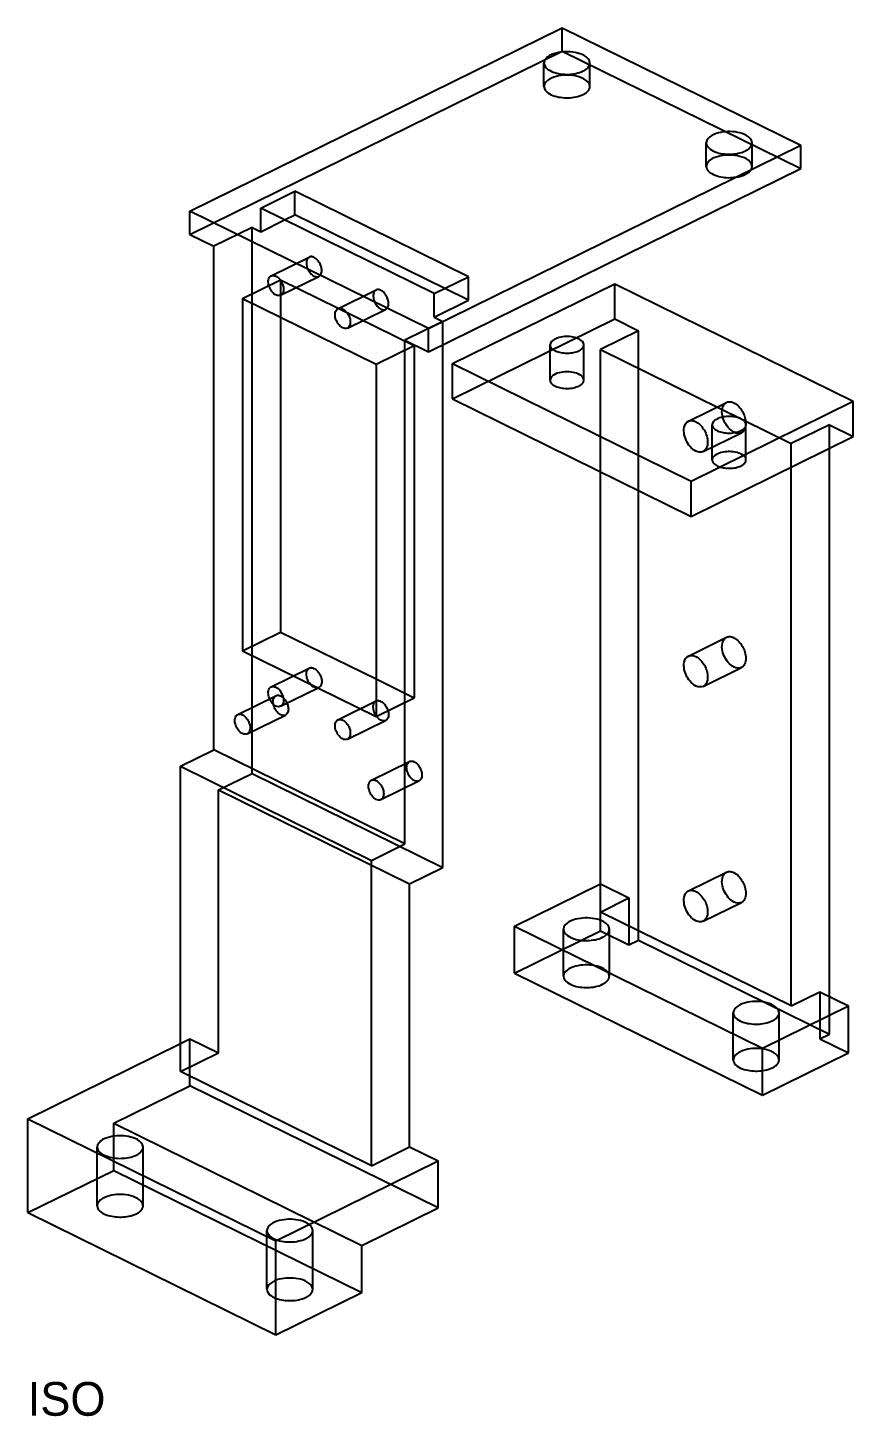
# Model space of a CAD drawing. Header units: millimetres. Extents: x 0 to 280, y -45 to 205.
# Drawn here: x 55.7 to 116.9, y 102.6 to 205.5 of the extents above; entities that cross this region are included whole.
import ezdxf

# ---------------------------------------------------------------- set-up
doc = ezdxf.new("R2010")
doc.units = ezdxf.units.MM
doc.layers.add('ISO_HIDDEN', color=8, linetype='CONTINUOUS')
doc.layers.add('ISO_VISIBLE', color=7, linetype='Continuous')

msp = doc.modelspace()

# ---------------------------------------------------------------- linework, layer by layer
at = {"layer": 'ISO_HIDDEN'}
for points in [[(95.32, 203.73), (95.32, 205.47)], [(67.74, 190.15), (95.32, 203.73)], [(93.97, 201.12), (93.97, 202.86)], [(95.32, 203.73), (113, 195.03)], [(97.37, 201.12), (97.37, 202.86)], [(97.37, 201.12), (97.34, 201.29), (97.24, 201.44), (97.11, 201.57), (96.96, 201.66), (96.8, 201.74), (96.64, 201.81), (96.47, 201.86), (96.29, 201.9), (96.12, 201.93), (95.94, 201.95), (95.76, 201.96), (95.58, 201.96), (95.41, 201.95), (95.23, 201.93), (95.05, 201.9), (94.88, 201.86), (94.71, 201.81), (94.54, 201.74), (94.38, 201.66), (94.23, 201.57), (94.11, 201.44), (94.01, 201.29), (93.97, 201.12)], [(93.97, 201.12), (94, 200.98), (94.06, 200.85), (94.15, 200.74), (94.26, 200.65), (94.38, 200.57), (94.51, 200.51), (94.64, 200.45), (94.78, 200.41), (94.92, 200.37), (95.06, 200.34), (95.2, 200.32), (95.34, 200.3), (95.48, 200.29), (95.62, 200.28), (95.77, 200.28), (95.91, 200.29), (96.05, 200.3), (96.19, 200.32), (96.33, 200.35), (96.47, 200.38), (96.61, 200.42), (96.74, 200.47), (96.88, 200.53)], [(96.88, 200.53), (96.91, 200.54), (96.94, 200.56), (96.97, 200.58), (97, 200.6), (97.03, 200.61), (97.06, 200.63), (97.09, 200.66), (97.12, 200.68), (97.14, 200.7), (97.17, 200.72), (97.2, 200.75), (97.22, 200.77), (97.24, 200.8), (97.27, 200.83), (97.29, 200.85), (97.3, 200.88), (97.32, 200.92), (97.34, 200.95), (97.35, 200.98), (97.36, 201.01), (97.37, 201.05), (97.37, 201.08), (97.37, 201.12)], [(105.99, 195.2), (105.99, 196.94)], [(109.39, 195.2), (109.39, 196.94)], [(109.39, 195.2), (109.36, 195.37), (109.26, 195.52), (109.13, 195.65), (108.98, 195.75), (108.83, 195.83), (108.66, 195.89), (108.49, 195.94), (108.31, 195.98), (108.14, 196.01), (107.96, 196.03), (107.78, 196.04), (107.6, 196.04), (107.43, 196.03), (107.25, 196.01), (107.07, 195.98), (106.9, 195.94), (106.73, 195.89), (106.56, 195.83), (106.4, 195.75), (106.26, 195.65), (106.13, 195.52), (106.03, 195.37), (105.99, 195.2)], [(105.99, 195.2), (106.02, 195.06), (106.08, 194.93), (106.18, 194.83), (106.28, 194.73), (106.4, 194.66), (106.53, 194.59), (106.66, 194.54), (106.8, 194.49), (106.94, 194.45), (107.08, 194.42), (107.22, 194.4), (107.36, 194.38), (107.5, 194.37), (107.64, 194.36), (107.79, 194.37), (107.93, 194.37), (108.07, 194.39), (108.21, 194.4), (108.35, 194.43), (108.49, 194.46), (108.63, 194.5), (108.77, 194.55), (108.9, 194.61)], [(108.9, 194.61), (108.93, 194.63), (108.96, 194.64), (108.99, 194.66), (109.02, 194.68), (109.05, 194.7), (109.08, 194.72), (109.11, 194.74), (109.14, 194.76), (109.16, 194.78), (109.19, 194.8), (109.22, 194.83), (109.24, 194.85), (109.26, 194.88), (109.29, 194.91), (109.31, 194.94), (109.33, 194.97), (109.34, 195), (109.36, 195.03), (109.37, 195.06), (109.38, 195.1), (109.39, 195.13), (109.39, 195.17), (109.39, 195.2)], [(72.98, 190.36), (72.98, 192.1)], [(72.34, 190.68), (69.51, 189.28)], [(72.34, 190.68), (72.98, 190.36)], [(72.34, 150.21), (72.34, 190.68)], [(72.98, 190.36), (74.74, 191.23)], [(73.75, 187.08), (76.58, 188.48)], [(76.58, 188.48), (76.51, 188.43), (76.45, 188.36), (76.41, 188.28), (76.38, 188.19), (76.37, 188.1), (76.37, 188.01), (76.38, 187.93), (76.39, 187.84), (76.41, 187.75), (76.44, 187.67), (76.47, 187.58), (76.51, 187.5), (76.56, 187.42), (76.61, 187.35), (76.66, 187.28), (76.73, 187.22), (76.79, 187.16), (76.86, 187.1), (76.94, 187.06), (77.03, 187.03), (77.11, 187.01), (77.2, 187.01), (77.29, 187.04)], [(76.93, 188.46), (76.92, 188.46), (76.91, 188.47), (76.89, 188.48), (76.88, 188.48), (76.86, 188.49), (76.85, 188.49), (76.83, 188.49), (76.82, 188.5), (76.8, 188.5), (76.78, 188.5), (76.77, 188.51), (76.75, 188.51), (76.74, 188.51), (76.72, 188.51), (76.7, 188.51), (76.69, 188.51), (76.67, 188.51), (76.66, 188.5), (76.64, 188.5), (76.63, 188.49), (76.61, 188.49), (76.6, 188.48), (76.58, 188.48)], [(77.29, 187.04), (77.35, 187.08), (77.4, 187.13), (77.44, 187.2), (77.47, 187.26), (77.49, 187.34), (77.5, 187.41), (77.5, 187.48), (77.5, 187.56), (77.49, 187.63), (77.48, 187.7), (77.46, 187.77), (77.43, 187.84), (77.41, 187.91), (77.38, 187.98), (77.34, 188.04), (77.3, 188.11), (77.26, 188.17), (77.22, 188.22), (77.17, 188.28), (77.12, 188.33), (77.06, 188.38), (77, 188.42), (76.93, 188.46)], [(71.63, 185.41), (74.46, 186.8)], [(74.46, 185.65), (77.29, 187.04)], [(74.46, 186.8), (74.46, 184.02)], [(74.46, 186.8), (84.36, 181.93)], [(88.39, 185.28), (88.39, 187.02)], [(99.21, 183.89), (99.21, 186.5)], [(78.7, 184.65), (81.53, 186.04)], [(81.53, 186.04), (81.46, 185.99), (81.4, 185.92), (81.36, 185.84), (81.33, 185.76), (81.32, 185.67), (81.32, 185.58), (81.33, 185.49), (81.34, 185.4), (81.36, 185.31), (81.39, 185.23), (81.42, 185.15), (81.46, 185.06), (81.51, 184.99), (81.56, 184.91), (81.61, 184.84), (81.68, 184.78), (81.74, 184.72), (81.81, 184.67), (81.89, 184.62), (81.98, 184.59), (82.06, 184.57), (82.15, 184.58), (82.24, 184.6)], [(81.88, 186.02), (81.87, 186.03), (81.86, 186.03), (81.84, 186.04), (81.83, 186.04), (81.81, 186.05), (81.8, 186.05), (81.78, 186.06), (81.76, 186.06), (81.75, 186.06), (81.73, 186.07), (81.72, 186.07), (81.7, 186.07), (81.69, 186.07), (81.67, 186.07), (81.65, 186.07), (81.64, 186.07), (81.62, 186.07), (81.61, 186.07), (81.59, 186.06), (81.58, 186.06), (81.56, 186.05), (81.55, 186.05), (81.53, 186.04)], [(82.24, 184.6), (82.3, 184.64), (82.35, 184.7), (82.39, 184.76), (82.42, 184.83), (82.44, 184.9), (82.45, 184.97), (82.45, 185.04), (82.45, 185.12), (82.44, 185.19), (82.42, 185.26), (82.41, 185.33), (82.38, 185.4), (82.36, 185.47), (82.33, 185.54), (82.29, 185.61), (82.25, 185.67), (82.21, 185.73), (82.17, 185.79), (82.12, 185.84), (82.07, 185.89), (82.01, 185.94), (81.95, 185.98), (81.88, 186.02)], [(85.84, 184.03), (85.84, 185.77)], [(85.84, 184.03), (88.39, 185.28)], [(88.39, 185.28), (86.62, 186.15)], [(79.41, 183.21), (82.24, 184.6)], [(86.48, 183.71), (83.65, 182.32)], [(85.84, 184.03), (86.48, 183.71)], [(86.48, 181.97), (86.48, 183.71)], [(87.19, 177.97), (99.21, 183.89)], [(99.21, 183.89), (100.98, 183.02)], [(100.98, 183.02), (98.15, 181.62)], [(100.98, 137.85), (100.98, 183.02)], [(81.53, 180.54), (84.36, 181.93)], [(84.36, 181.93), (84.36, 155.82)], [(94.42, 179.36), (94.42, 181.97)], [(96.92, 179.36), (96.92, 181.97)], [(98.15, 181.62), (112.29, 174.66)], [(98.15, 172.57), (98.15, 181.62)], [(96.92, 179.36), (96.9, 179.49), (96.83, 179.6), (96.73, 179.69), (96.62, 179.76), (96.51, 179.82), (96.38, 179.87), (96.26, 179.9), (96.13, 179.93), (96, 179.95), (95.87, 179.97), (95.74, 179.97), (95.61, 179.97), (95.48, 179.97), (95.35, 179.95), (95.22, 179.93), (95.09, 179.9), (94.96, 179.87), (94.84, 179.82), (94.72, 179.76), (94.62, 179.69), (94.52, 179.6), (94.45, 179.49), (94.42, 179.36)], [(94.42, 179.36), (94.44, 179.26), (94.49, 179.16), (94.56, 179.08), (94.64, 179.02), (94.73, 178.96), (94.82, 178.91), (94.92, 178.87), (95.02, 178.84), (95.12, 178.81), (95.22, 178.79), (95.32, 178.77), (95.43, 178.76), (95.53, 178.75), (95.64, 178.74), (95.74, 178.75), (95.85, 178.75), (95.95, 178.76), (96.06, 178.77), (96.16, 178.79), (96.26, 178.82), (96.36, 178.85), (96.46, 178.88), (96.56, 178.92)], [(96.56, 178.92), (96.58, 178.94), (96.6, 178.95), (96.63, 178.96), (96.65, 178.97), (96.67, 178.99), (96.69, 179), (96.71, 179.02), (96.73, 179.03), (96.75, 179.05), (96.77, 179.07), (96.79, 179.09), (96.81, 179.1), (96.83, 179.12), (96.84, 179.14), (96.86, 179.17), (96.87, 179.19), (96.89, 179.21), (96.9, 179.23), (96.91, 179.26), (96.91, 179.28), (96.92, 179.31), (96.92, 179.33), (96.92, 179.36)], [(104.67, 176.31), (107.5, 177.71)], [(108.6, 175.46), (108.47, 175.42), (108.33, 175.42), (108.19, 175.44), (108.06, 175.49), (107.94, 175.56), (107.83, 175.64), (107.72, 175.74), (107.63, 175.84), (107.54, 175.95), (107.46, 176.06), (107.39, 176.18), (107.33, 176.31), (107.27, 176.44), (107.23, 176.57), (107.2, 176.71), (107.17, 176.85), (107.16, 176.98), (107.17, 177.12), (107.19, 177.26), (107.23, 177.4), (107.29, 177.52), (107.38, 177.63), (107.5, 177.71)], [(107.5, 177.71), (107.52, 177.72), (107.54, 177.73), (107.56, 177.74), (107.59, 177.74), (107.61, 177.75), (107.64, 177.75), (107.66, 177.75), (107.69, 177.76), (107.71, 177.76), (107.74, 177.76), (107.76, 177.76), (107.79, 177.75), (107.81, 177.75), (107.84, 177.75), (107.86, 177.74), (107.88, 177.74), (107.91, 177.73), (107.93, 177.72), (107.96, 177.71), (107.98, 177.7), (108, 177.69), (108.03, 177.68), (108.05, 177.67)], [(108.05, 177.67), (108.15, 177.62), (108.24, 177.55), (108.33, 177.48), (108.41, 177.4), (108.49, 177.31), (108.56, 177.22), (108.62, 177.13), (108.68, 177.03), (108.74, 176.93), (108.79, 176.82), (108.83, 176.72), (108.86, 176.61), (108.89, 176.49), (108.91, 176.38), (108.93, 176.27), (108.93, 176.15), (108.93, 176.04), (108.91, 175.92), (108.88, 175.81), (108.84, 175.71), (108.78, 175.61), (108.7, 175.53), (108.6, 175.46)], [(105.77, 174.07), (105.64, 174.03), (105.5, 174.02), (105.36, 174.05), (105.23, 174.1), (105.11, 174.17), (105, 174.25), (104.89, 174.34), (104.8, 174.45), (104.71, 174.55), (104.63, 174.67), (104.56, 174.79), (104.5, 174.92), (104.45, 175.05), (104.4, 175.18), (104.37, 175.31), (104.35, 175.45), (104.34, 175.59), (104.34, 175.73), (104.36, 175.87), (104.4, 176), (104.46, 176.13), (104.55, 176.24), (104.67, 176.31)], [(104.67, 176.31), (104.69, 176.33), (104.71, 176.33), (104.74, 176.34), (104.76, 176.35), (104.78, 176.35), (104.81, 176.36), (104.83, 176.36), (104.86, 176.36), (104.88, 176.37), (104.91, 176.36), (104.93, 176.36), (104.96, 176.36), (104.98, 176.36), (105.01, 176.35), (105.03, 176.35), (105.06, 176.34), (105.08, 176.34), (105.1, 176.33), (105.13, 176.32), (105.15, 176.31), (105.17, 176.3), (105.2, 176.29), (105.22, 176.28)], [(105.22, 176.28), (105.32, 176.23), (105.41, 176.16), (105.5, 176.09), (105.58, 176.01), (105.66, 175.92), (105.73, 175.83), (105.8, 175.73), (105.86, 175.64), (105.91, 175.53), (105.96, 175.43), (106, 175.32), (106.03, 175.21), (106.06, 175.1), (106.08, 174.99), (106.1, 174.87), (106.1, 174.76), (106.1, 174.65), (106.08, 174.53), (106.05, 174.42), (106.01, 174.31), (105.95, 174.22), (105.87, 174.13), (105.77, 174.07)], [(106.44, 173.44), (106.44, 176.05)], [(108.94, 173.44), (108.94, 176.05)], [(115.12, 176.05), (112.29, 174.66)], [(115.12, 174.31), (115.12, 176.05)], [(115.12, 176.05), (116.89, 175.18)], [(105.77, 174.07), (108.6, 175.46)], [(108.94, 173.44), (108.92, 173.57), (108.85, 173.68), (108.75, 173.77), (108.64, 173.84), (108.53, 173.9), (108.4, 173.95), (108.28, 173.99), (108.15, 174.01), (108.02, 174.04), (107.89, 174.05), (107.76, 174.06), (107.63, 174.06), (107.5, 174.05), (107.37, 174.04), (107.24, 174.01), (107.11, 173.99), (106.98, 173.95), (106.86, 173.9), (106.75, 173.84), (106.64, 173.77), (106.54, 173.68), (106.47, 173.57), (106.44, 173.44)], [(112.29, 172.92), (112.29, 174.66)], [(106.44, 173.44), (106.46, 173.34), (106.51, 173.24), (106.58, 173.16), (106.66, 173.1), (106.75, 173.04), (106.84, 172.99), (106.94, 172.95), (107.04, 172.92), (107.14, 172.89), (107.24, 172.87), (107.34, 172.85), (107.45, 172.84), (107.55, 172.83), (107.66, 172.83), (107.76, 172.83), (107.87, 172.83), (107.97, 172.84), (108.08, 172.86), (108.18, 172.87), (108.28, 172.9), (108.38, 172.93), (108.48, 172.96), (108.58, 173.01)], [(108.58, 173.01), (108.6, 173.02), (108.62, 173.03), (108.65, 173.04), (108.67, 173.06), (108.69, 173.07), (108.71, 173.08), (108.73, 173.1), (108.75, 173.12), (108.77, 173.13), (108.79, 173.15), (108.81, 173.17), (108.83, 173.19), (108.85, 173.21), (108.86, 173.23), (108.88, 173.25), (108.89, 173.27), (108.91, 173.29), (108.92, 173.31), (108.93, 173.34), (108.93, 173.36), (108.94, 173.39), (108.94, 173.42), (108.94, 173.44)], [(104.67, 158.91), (107.5, 160.3)], [(108.6, 158.06), (108.47, 158.01), (108.33, 158.01), (108.19, 158.03), (108.06, 158.08), (107.94, 158.15), (107.83, 158.23), (107.72, 158.33), (107.63, 158.43), (107.54, 158.54), (107.46, 158.66), (107.39, 158.78), (107.33, 158.9), (107.27, 159.03), (107.23, 159.16), (107.2, 159.3), (107.17, 159.44), (107.16, 159.58), (107.17, 159.72), (107.19, 159.86), (107.23, 159.99), (107.29, 160.11), (107.38, 160.22), (107.5, 160.3)], [(107.5, 160.3), (107.52, 160.31), (107.54, 160.32), (107.56, 160.33), (107.59, 160.33), (107.61, 160.34), (107.64, 160.34), (107.66, 160.35), (107.69, 160.35), (107.71, 160.35), (107.74, 160.35), (107.76, 160.35), (107.79, 160.35), (107.81, 160.34), (107.84, 160.34), (107.86, 160.33), (107.88, 160.33), (107.91, 160.32), (107.93, 160.31), (107.96, 160.31), (107.98, 160.3), (108, 160.29), (108.03, 160.28), (108.05, 160.27)], [(108.05, 160.27), (108.15, 160.21), (108.24, 160.14), (108.33, 160.07), (108.41, 159.99), (108.49, 159.9), (108.56, 159.81), (108.62, 159.72), (108.68, 159.62), (108.74, 159.52), (108.79, 159.41), (108.83, 159.31), (108.86, 159.2), (108.89, 159.09), (108.91, 158.97), (108.93, 158.86), (108.93, 158.74), (108.93, 158.63), (108.91, 158.52), (108.88, 158.41), (108.84, 158.3), (108.78, 158.2), (108.7, 158.12), (108.6, 158.06)], [(73.75, 156.62), (76.58, 158.01)], [(77.29, 156.58), (77.2, 156.55), (77.11, 156.55), (77.03, 156.56), (76.94, 156.6), (76.86, 156.64), (76.79, 156.69), (76.73, 156.75), (76.66, 156.82), (76.61, 156.89), (76.56, 156.96), (76.51, 157.04), (76.47, 157.12), (76.44, 157.2), (76.41, 157.29), (76.39, 157.37), (76.38, 157.46), (76.37, 157.55), (76.37, 157.64), (76.38, 157.73), (76.41, 157.81), (76.45, 157.89), (76.51, 157.96), (76.58, 158.01)], [(76.58, 158.01), (76.6, 158.02), (76.61, 158.03), (76.63, 158.03), (76.64, 158.04), (76.66, 158.04), (76.67, 158.04), (76.69, 158.04), (76.7, 158.05), (76.72, 158.05), (76.74, 158.05), (76.75, 158.04), (76.77, 158.04), (76.78, 158.04), (76.8, 158.04), (76.82, 158.04), (76.83, 158.03), (76.85, 158.03), (76.86, 158.02), (76.88, 158.02), (76.89, 158.01), (76.91, 158.01), (76.92, 158), (76.93, 157.99)], [(76.93, 157.99), (77, 157.96), (77.06, 157.91), (77.12, 157.87), (77.17, 157.82), (77.22, 157.76), (77.26, 157.7), (77.3, 157.64), (77.34, 157.58), (77.38, 157.51), (77.41, 157.45), (77.43, 157.38), (77.46, 157.31), (77.48, 157.24), (77.49, 157.16), (77.5, 157.09), (77.5, 157.02), (77.5, 156.94), (77.49, 156.87), (77.47, 156.8), (77.44, 156.73), (77.4, 156.67), (77.35, 156.62), (77.29, 156.58)], [(105.77, 156.66), (108.6, 158.06)], [(74.46, 155.19), (77.29, 156.58)], [(81.53, 157.21), (84.36, 155.82)], [(71.28, 154.58), (74.11, 155.97)], [(74.81, 154.53), (74.73, 154.51), (74.64, 154.5), (74.55, 154.52), (74.47, 154.55), (74.39, 154.59), (74.32, 154.65), (74.25, 154.71), (74.19, 154.77), (74.13, 154.84), (74.08, 154.92), (74.04, 154.99), (74, 155.07), (73.97, 155.16), (73.94, 155.24), (73.92, 155.33), (73.9, 155.42), (73.89, 155.51), (73.9, 155.59), (73.91, 155.68), (73.94, 155.77), (73.98, 155.85), (74.03, 155.92), (74.11, 155.97)], [(74.11, 155.97), (74.12, 155.97), (74.14, 155.98), (74.15, 155.99), (74.17, 155.99), (74.18, 155.99), (74.2, 156), (74.21, 156), (74.23, 156), (74.25, 156), (74.26, 156), (74.28, 156), (74.29, 156), (74.31, 156), (74.32, 155.99), (74.34, 155.99), (74.36, 155.99), (74.37, 155.98), (74.39, 155.98), (74.4, 155.97), (74.42, 155.97), (74.43, 155.96), (74.45, 155.95), (74.46, 155.95)], [(74.46, 155.95), (74.52, 155.91), (74.58, 155.87), (74.64, 155.82), (74.69, 155.77), (74.74, 155.71), (74.79, 155.66), (74.83, 155.6), (74.87, 155.53), (74.9, 155.47), (74.93, 155.4), (74.96, 155.33), (74.98, 155.26), (75, 155.19), (75.01, 155.12), (75.02, 155.05), (75.03, 154.97), (75.02, 154.9), (75.01, 154.83), (74.99, 154.76), (74.97, 154.69), (74.93, 154.63), (74.87, 154.57), (74.81, 154.53)], [(78.7, 154.18), (81.53, 155.58)], [(82.24, 154.14), (82.15, 154.11), (82.06, 154.11), (81.98, 154.13), (81.89, 154.16), (81.81, 154.2), (81.74, 154.25), (81.68, 154.31), (81.61, 154.38), (81.56, 154.45), (81.51, 154.52), (81.46, 154.6), (81.42, 154.68), (81.39, 154.76), (81.36, 154.85), (81.34, 154.94), (81.33, 155.02), (81.32, 155.11), (81.32, 155.2), (81.33, 155.29), (81.36, 155.38), (81.4, 155.46), (81.46, 155.53), (81.53, 155.58)], [(81.53, 154.42), (84.36, 155.82)], [(81.53, 155.58), (81.55, 155.58), (81.56, 155.59), (81.58, 155.59), (81.59, 155.6), (81.61, 155.6), (81.62, 155.6), (81.64, 155.61), (81.65, 155.61), (81.67, 155.61), (81.69, 155.61), (81.7, 155.61), (81.72, 155.61), (81.73, 155.6), (81.75, 155.6), (81.76, 155.6), (81.78, 155.59), (81.8, 155.59), (81.81, 155.59), (81.83, 155.58), (81.84, 155.57), (81.86, 155.57), (81.87, 155.56), (81.88, 155.55)], [(81.88, 155.55), (81.95, 155.52), (82.01, 155.48), (82.07, 155.43), (82.12, 155.38), (82.17, 155.32), (82.21, 155.27), (82.25, 155.2), (82.29, 155.14), (82.33, 155.08), (82.36, 155.01), (82.38, 154.94), (82.41, 154.87), (82.42, 154.8), (82.44, 154.73), (82.45, 154.65), (82.45, 154.58), (82.45, 154.51), (82.44, 154.43), (82.42, 154.36), (82.39, 154.3), (82.35, 154.23), (82.3, 154.18), (82.24, 154.14)], [(71.99, 153.14), (74.81, 154.53)], [(79.41, 152.75), (82.24, 154.14)], [(81.18, 149.7), (84.01, 151.09)], [(84.71, 149.66), (84.63, 149.63), (84.54, 149.63), (84.45, 149.64), (84.37, 149.68), (84.29, 149.72), (84.22, 149.77), (84.15, 149.83), (84.09, 149.9), (84.03, 149.97), (83.98, 150.04), (83.94, 150.12), (83.9, 150.2), (83.86, 150.28), (83.84, 150.37), (83.82, 150.45), (83.8, 150.54), (83.79, 150.63), (83.8, 150.72), (83.81, 150.81), (83.84, 150.9), (83.88, 150.97), (83.93, 151.04), (84.01, 151.09)], [(84.01, 151.09), (84.02, 151.1), (84.04, 151.11), (84.05, 151.11), (84.07, 151.12), (84.08, 151.12), (84.1, 151.12), (84.11, 151.12), (84.13, 151.13), (84.14, 151.13), (84.16, 151.13), (84.18, 151.13), (84.19, 151.12), (84.21, 151.12), (84.22, 151.12), (84.24, 151.12), (84.26, 151.11), (84.27, 151.11), (84.29, 151.1), (84.3, 151.1), (84.32, 151.09), (84.33, 151.09), (84.35, 151.08), (84.36, 151.07)], [(84.36, 151.07), (84.42, 151.04), (84.48, 150.99), (84.54, 150.95), (84.59, 150.9), (84.64, 150.84), (84.69, 150.78), (84.73, 150.72), (84.77, 150.66), (84.8, 150.59), (84.83, 150.53), (84.86, 150.46), (84.88, 150.39), (84.9, 150.32), (84.91, 150.25), (84.92, 150.17), (84.93, 150.1), (84.92, 150.03), (84.91, 149.95), (84.89, 149.88), (84.86, 149.81), (84.83, 149.75), (84.77, 149.7), (84.71, 149.66)], [(69.86, 148.99), (72.34, 150.21)], [(72.34, 150.21), (86.48, 143.25)], [(81.88, 148.27), (84.71, 149.66)], [(69.86, 148.99), (84.01, 142.03)], [(69.86, 129.5), (69.86, 148.99)], [(98.15, 138.55), (98.15, 142.03)], [(98.15, 142.03), (100.27, 140.99)], [(104.67, 141.5), (107.5, 142.89)], [(108.6, 140.65), (108.47, 140.61), (108.33, 140.6), (108.19, 140.63), (108.06, 140.68), (107.94, 140.74), (107.83, 140.83), (107.72, 140.92), (107.63, 141.02), (107.54, 141.13), (107.46, 141.25), (107.39, 141.37), (107.33, 141.49), (107.27, 141.62), (107.23, 141.76), (107.2, 141.89), (107.17, 142.03), (107.16, 142.17), (107.17, 142.31), (107.19, 142.45), (107.23, 142.58), (107.29, 142.71), (107.38, 142.81), (107.5, 142.89)], [(107.5, 142.89), (107.52, 142.9), (107.54, 142.91), (107.56, 142.92), (107.59, 142.93), (107.61, 142.93), (107.64, 142.94), (107.66, 142.94), (107.69, 142.94), (107.71, 142.94), (107.74, 142.94), (107.76, 142.94), (107.79, 142.94), (107.81, 142.94), (107.84, 142.93), (107.86, 142.93), (107.88, 142.92), (107.91, 142.91), (107.93, 142.91), (107.96, 142.9), (107.98, 142.89), (108, 142.88), (108.03, 142.87), (108.05, 142.86)], [(108.05, 142.86), (108.15, 142.8), (108.24, 142.74), (108.33, 142.66), (108.41, 142.58), (108.49, 142.5), (108.56, 142.41), (108.62, 142.31), (108.68, 142.21), (108.74, 142.11), (108.79, 142.01), (108.83, 141.9), (108.86, 141.79), (108.89, 141.68), (108.91, 141.57), (108.93, 141.45), (108.93, 141.34), (108.93, 141.22), (108.91, 141.11), (108.88, 141), (108.84, 140.89), (108.78, 140.79), (108.7, 140.71), (108.6, 140.65)], [(98.15, 139.94), (100.27, 140.99)], [(100.27, 140.99), (100.27, 137.51)], [(105.77, 139.26), (108.6, 140.65)], [(91.78, 135.42), (98.15, 138.55)], [(95.42, 135.18), (95.42, 138.66)], [(98.15, 138.55), (100.27, 137.51)], [(98.82, 135.18), (98.82, 138.66)], [(100.27, 137.51), (100.98, 137.85)], [(100.98, 137.85), (115.12, 130.89)], [(98.82, 135.18), (98.78, 135.35), (98.68, 135.5), (98.55, 135.63), (98.41, 135.73), (98.25, 135.81), (98.08, 135.87), (97.91, 135.92), (97.74, 135.96), (97.56, 135.99), (97.38, 136.01), (97.2, 136.02), (97.03, 136.02), (96.85, 136.01), (96.67, 135.99), (96.49, 135.96), (96.32, 135.92), (96.15, 135.87), (95.98, 135.81), (95.82, 135.73), (95.68, 135.63), (95.55, 135.5), (95.45, 135.35), (95.42, 135.18)], [(95.42, 135.18), (95.44, 135.04), (95.5, 134.91), (95.6, 134.81), (95.71, 134.71), (95.83, 134.64), (95.95, 134.57), (96.08, 134.52), (96.22, 134.47), (96.36, 134.43), (96.5, 134.4), (96.64, 134.38), (96.78, 134.36), (96.92, 134.35), (97.07, 134.34), (97.21, 134.35), (97.35, 134.35), (97.49, 134.37), (97.64, 134.38), (97.78, 134.41), (97.92, 134.44), (98.05, 134.48), (98.19, 134.53), (98.32, 134.59)], [(98.32, 134.59), (98.35, 134.61), (98.38, 134.62), (98.41, 134.64), (98.44, 134.66), (98.47, 134.68), (98.5, 134.7), (98.53, 134.72), (98.56, 134.74), (98.59, 134.76), (98.61, 134.78), (98.64, 134.81), (98.66, 134.83), (98.69, 134.86), (98.71, 134.89), (98.73, 134.92), (98.75, 134.95), (98.76, 134.98), (98.78, 135.01), (98.79, 135.04), (98.8, 135.08), (98.81, 135.11), (98.81, 135.15), (98.82, 135.18)], [(114.41, 134.02), (114.41, 130.54)], [(115.12, 130.89), (115.12, 133.68)], [(107.99, 128.99), (107.99, 132.47)], [(111.39, 128.99), (111.39, 132.47)], [(114.41, 130.54), (115.12, 130.89)], [(67.04, 130.19), (67.74, 130.54)], [(67.74, 127.06), (67.74, 130.54)], [(67.74, 130.54), (69.86, 129.5)], [(111.39, 128.99), (111.35, 129.16), (111.26, 129.31), (111.13, 129.44), (110.98, 129.53), (110.82, 129.61), (110.66, 129.68), (110.49, 129.73), (110.31, 129.77), (110.14, 129.8), (109.96, 129.82), (109.78, 129.83), (109.6, 129.83), (109.42, 129.82), (109.25, 129.8), (109.07, 129.77), (108.9, 129.73), (108.73, 129.68), (108.56, 129.61), (108.4, 129.53), (108.25, 129.44), (108.12, 129.31), (108.03, 129.16), (107.99, 128.99)], [(114.41, 130.54), (116.53, 129.5)], [(67.04, 128.11), (69.86, 129.5)], [(107.99, 128.99), (108.02, 128.85), (108.08, 128.72), (108.17, 128.61), (108.28, 128.52), (108.4, 128.44), (108.53, 128.38), (108.66, 128.32), (108.8, 128.28), (108.93, 128.24), (109.07, 128.21), (109.21, 128.19), (109.36, 128.17), (109.5, 128.16), (109.64, 128.15), (109.78, 128.15), (109.93, 128.16), (110.07, 128.17), (110.21, 128.19), (110.35, 128.22), (110.49, 128.25), (110.63, 128.29), (110.76, 128.34), (110.89, 128.4)], [(110.89, 128.4), (110.92, 128.41), (110.96, 128.43), (110.99, 128.45), (111.02, 128.47), (111.05, 128.48), (111.08, 128.5), (111.11, 128.53), (111.13, 128.55), (111.16, 128.57), (111.19, 128.59), (111.21, 128.62), (111.24, 128.64), (111.26, 128.67), (111.28, 128.7), (111.3, 128.72), (111.32, 128.75), (111.34, 128.79), (111.36, 128.82), (111.37, 128.85), (111.38, 128.88), (111.39, 128.92), (111.39, 128.95), (111.39, 128.99)], [(62.09, 124.28), (67.74, 127.06)], [(86.13, 118.01), (67.74, 127.06)], [(62.09, 120.79), (62.09, 124.28)], [(62.09, 124.28), (80.47, 115.22)], [(64.26, 122.52), (64.23, 122.69), (64.13, 122.84), (64, 122.97), (63.85, 123.07), (63.69, 123.15), (63.53, 123.21), (63.36, 123.26), (63.18, 123.3), (63.01, 123.33), (62.83, 123.35), (62.65, 123.36), (62.47, 123.36), (62.3, 123.35), (62.12, 123.33), (61.94, 123.3), (61.77, 123.26), (61.6, 123.21), (61.43, 123.15), (61.27, 123.07), (61.12, 122.97), (61, 122.84), (60.9, 122.69), (60.86, 122.52)], [(60.86, 122.52), (60.89, 122.38), (60.95, 122.25), (61.04, 122.15), (61.15, 122.05), (61.27, 121.98), (61.4, 121.91), (61.53, 121.86), (61.67, 121.81), (61.81, 121.77), (61.95, 121.74), (62.09, 121.72), (62.23, 121.7), (62.37, 121.69), (62.51, 121.68), (62.66, 121.69), (62.8, 121.69), (62.94, 121.71), (63.08, 121.72), (63.22, 121.75), (63.36, 121.78), (63.5, 121.82), (63.63, 121.87), (63.77, 121.93)], [(60.86, 118.17), (60.86, 122.52)], [(63.77, 121.93), (63.8, 121.95), (63.83, 121.96), (63.86, 121.98), (63.89, 122), (63.92, 122.02), (63.95, 122.04), (63.98, 122.06), (64.01, 122.08), (64.03, 122.1), (64.06, 122.12), (64.09, 122.15), (64.11, 122.17), (64.13, 122.2), (64.16, 122.23), (64.18, 122.26), (64.2, 122.29), (64.21, 122.32), (64.23, 122.35), (64.24, 122.38), (64.25, 122.42), (64.26, 122.45), (64.26, 122.49), (64.26, 122.52)], [(64.26, 118.17), (64.26, 122.52)], [(55.72, 117.66), (62.09, 120.79)], [(62.09, 120.79), (80.47, 111.74)], [(64.26, 118.17), (64.23, 118.34), (64.13, 118.49), (64, 118.62), (63.85, 118.71), (63.69, 118.79), (63.53, 118.86), (63.36, 118.91), (63.18, 118.95), (63.01, 118.98), (62.83, 119), (62.65, 119.01), (62.47, 119.01), (62.3, 119), (62.12, 118.98), (61.94, 118.95), (61.77, 118.91), (61.6, 118.86), (61.43, 118.79), (61.27, 118.71), (61.12, 118.62), (61, 118.49), (60.9, 118.34), (60.86, 118.17)], [(60.86, 118.17), (60.89, 118.03), (60.95, 117.9), (61.04, 117.79), (61.15, 117.7), (61.27, 117.62), (61.4, 117.56), (61.53, 117.5), (61.67, 117.46), (61.81, 117.42), (61.95, 117.39), (62.09, 117.37), (62.23, 117.35), (62.37, 117.34), (62.51, 117.33), (62.66, 117.33), (62.8, 117.34), (62.94, 117.35), (63.08, 117.37), (63.22, 117.4), (63.36, 117.43), (63.5, 117.47), (63.63, 117.52), (63.77, 117.58)], [(63.77, 117.58), (63.8, 117.59), (63.83, 117.61), (63.86, 117.63), (63.89, 117.65), (63.92, 117.66), (63.95, 117.68), (63.98, 117.7), (64.01, 117.73), (64.03, 117.75), (64.06, 117.77), (64.09, 117.8), (64.11, 117.82), (64.13, 117.85), (64.16, 117.88), (64.18, 117.9), (64.2, 117.93), (64.21, 117.97), (64.23, 118), (64.24, 118.03), (64.25, 118.06), (64.26, 118.1), (64.26, 118.13), (64.26, 118.17)], [(76.84, 116.33), (76.8, 116.5), (76.71, 116.65), (76.58, 116.78), (76.43, 116.87), (76.27, 116.95), (76.1, 117.02), (75.93, 117.07), (75.76, 117.11), (75.58, 117.14), (75.41, 117.16), (75.23, 117.17), (75.05, 117.17), (74.87, 117.16), (74.69, 117.14), (74.52, 117.11), (74.34, 117.07), (74.17, 117.02), (74.01, 116.95), (73.85, 116.87), (73.7, 116.78), (73.57, 116.65), (73.48, 116.5), (73.44, 116.33)], [(73.44, 116.33), (73.46, 116.19), (73.53, 116.06), (73.62, 115.95), (73.73, 115.86), (73.85, 115.78), (73.98, 115.72), (74.11, 115.66), (74.24, 115.62), (74.38, 115.58), (74.52, 115.55), (74.66, 115.53), (74.8, 115.51), (74.95, 115.5), (75.09, 115.49), (75.23, 115.49), (75.38, 115.5), (75.52, 115.51), (75.66, 115.53), (75.8, 115.56), (75.94, 115.59), (76.08, 115.63), (76.21, 115.68), (76.34, 115.74)], [(73.44, 111.98), (73.44, 116.33)], [(76.34, 115.74), (76.37, 115.75), (76.4, 115.77), (76.43, 115.79), (76.47, 115.81), (76.5, 115.82), (76.52, 115.84), (76.55, 115.86), (76.58, 115.89), (76.61, 115.91), (76.64, 115.93), (76.66, 115.96), (76.69, 115.98), (76.71, 116.01), (76.73, 116.04), (76.75, 116.06), (76.77, 116.09), (76.79, 116.13), (76.8, 116.16), (76.82, 116.19), (76.83, 116.22), (76.83, 116.26), (76.84, 116.29), (76.84, 116.33)], [(76.84, 111.98), (76.84, 116.33)], [(76.84, 111.98), (76.8, 112.15), (76.71, 112.3), (76.58, 112.42), (76.43, 112.52), (76.27, 112.6), (76.1, 112.67), (75.93, 112.72), (75.76, 112.76), (75.58, 112.79), (75.41, 112.8), (75.23, 112.81), (75.05, 112.81), (74.87, 112.8), (74.69, 112.79), (74.52, 112.76), (74.34, 112.72), (74.17, 112.67), (74.01, 112.6), (73.85, 112.52), (73.7, 112.42), (73.57, 112.3), (73.48, 112.15), (73.44, 111.98)], [(73.44, 111.98), (73.46, 111.84), (73.53, 111.71), (73.62, 111.6), (73.73, 111.51), (73.85, 111.43), (73.98, 111.37), (74.11, 111.31), (74.24, 111.27), (74.38, 111.23), (74.52, 111.2), (74.66, 111.17), (74.8, 111.16), (74.95, 111.15), (75.09, 111.14), (75.23, 111.14), (75.38, 111.15), (75.52, 111.16), (75.66, 111.18), (75.8, 111.21), (75.94, 111.24), (76.08, 111.28), (76.21, 111.33), (76.34, 111.39)], [(76.34, 111.39), (76.37, 111.4), (76.4, 111.42), (76.43, 111.44), (76.47, 111.45), (76.5, 111.47), (76.52, 111.49), (76.55, 111.51), (76.58, 111.53), (76.61, 111.56), (76.64, 111.58), (76.66, 111.6), (76.69, 111.63), (76.71, 111.66), (76.73, 111.68), (76.75, 111.71), (76.77, 111.74), (76.79, 111.77), (76.8, 111.81), (76.82, 111.84), (76.83, 111.87), (76.83, 111.91), (76.84, 111.94), (76.84, 111.98)]]:
    msp.add_lwpolyline(points, dxfattribs=at)
at = {"layer": 'ISO_VISIBLE'}
for points in [[(67.74, 191.89), (95.32, 205.47)], [(95.32, 205.47), (113, 196.77)], [(97.37, 202.86), (97.34, 203.03), (97.24, 203.18), (97.11, 203.31), (96.96, 203.41), (96.8, 203.49), (96.64, 203.55), (96.47, 203.6), (96.29, 203.64), (96.12, 203.67), (95.94, 203.69), (95.76, 203.7), (95.58, 203.7), (95.41, 203.69), (95.23, 203.67), (95.05, 203.64), (94.88, 203.6), (94.71, 203.55), (94.54, 203.49), (94.38, 203.41), (94.23, 203.31), (94.11, 203.18), (94.01, 203.03), (93.97, 202.86)], [(93.97, 202.86), (94, 202.72), (94.06, 202.59), (94.15, 202.48), (94.26, 202.39), (94.38, 202.32), (94.51, 202.25), (94.64, 202.19), (94.78, 202.15), (94.92, 202.11), (95.06, 202.08), (95.2, 202.06), (95.34, 202.04), (95.48, 202.03), (95.62, 202.02), (95.77, 202.02), (95.91, 202.03), (96.05, 202.04), (96.19, 202.06), (96.33, 202.09), (96.47, 202.12), (96.61, 202.16), (96.74, 202.21), (96.88, 202.27)], [(96.88, 202.27), (96.91, 202.28), (96.94, 202.3), (96.97, 202.32), (97, 202.34), (97.03, 202.36), (97.06, 202.38), (97.09, 202.4), (97.12, 202.42), (97.14, 202.44), (97.17, 202.46), (97.2, 202.49), (97.22, 202.51), (97.24, 202.54), (97.27, 202.57), (97.29, 202.6), (97.3, 202.63), (97.32, 202.66), (97.34, 202.69), (97.35, 202.72), (97.36, 202.76), (97.37, 202.79), (97.37, 202.83), (97.37, 202.86)], [(109.39, 196.94), (109.36, 197.12), (109.26, 197.27), (109.13, 197.39), (108.98, 197.49), (108.83, 197.57), (108.66, 197.63), (108.49, 197.68), (108.31, 197.72), (108.14, 197.75), (107.96, 197.77), (107.78, 197.78), (107.6, 197.78), (107.43, 197.77), (107.25, 197.75), (107.07, 197.72), (106.9, 197.68), (106.73, 197.63), (106.56, 197.57), (106.4, 197.49), (106.26, 197.39), (106.13, 197.27), (106.03, 197.12), (105.99, 196.94)], [(85.42, 183.19), (113, 196.77)], [(105.99, 196.94), (106.02, 196.8), (106.08, 196.67), (106.18, 196.57), (106.28, 196.47), (106.4, 196.4), (106.53, 196.33), (106.66, 196.28), (106.8, 196.23), (106.94, 196.19), (107.08, 196.16), (107.22, 196.14), (107.36, 196.12), (107.5, 196.11), (107.64, 196.11), (107.79, 196.11), (107.93, 196.11), (108.07, 196.13), (108.21, 196.14), (108.35, 196.17), (108.49, 196.2), (108.63, 196.24), (108.77, 196.29), (108.9, 196.35)], [(108.9, 196.35), (108.93, 196.37), (108.96, 196.38), (108.99, 196.4), (109.02, 196.42), (109.05, 196.44), (109.08, 196.46), (109.11, 196.48), (109.14, 196.5), (109.16, 196.52), (109.19, 196.54), (109.22, 196.57), (109.24, 196.59), (109.26, 196.62), (109.29, 196.65), (109.31, 196.68), (109.33, 196.71), (109.34, 196.74), (109.36, 196.77), (109.37, 196.8), (109.38, 196.84), (109.39, 196.87), (109.39, 196.91), (109.39, 196.94)], [(113, 195.03), (113, 196.77)], [(85.42, 181.45), (113, 195.03)], [(72.98, 192.1), (75.52, 193.36)], [(88.39, 187.02), (75.52, 193.36)], [(75.52, 191.62), (75.52, 193.36)], [(85.42, 183.19), (67.74, 191.89)], [(67.74, 190.15), (67.74, 191.89)], [(85.84, 185.77), (72.98, 192.1)], [(74.74, 191.23), (75.52, 191.62)], [(86.62, 186.15), (75.52, 191.62)], [(67.74, 190.15), (69.51, 189.28)], [(69.51, 151.95), (69.51, 189.28)], [(74.46, 185.65), (74.38, 185.62), (74.29, 185.62), (74.2, 185.63), (74.11, 185.67), (74.04, 185.71), (73.96, 185.76), (73.9, 185.82), (73.84, 185.89), (73.78, 185.96), (73.73, 186.03), (73.69, 186.11), (73.65, 186.19), (73.61, 186.27), (73.58, 186.36), (73.56, 186.44), (73.55, 186.53), (73.54, 186.62), (73.54, 186.71), (73.56, 186.8), (73.58, 186.89), (73.62, 186.97), (73.68, 187.03), (73.75, 187.08)], [(73.75, 187.08), (73.77, 187.09), (73.78, 187.1), (73.8, 187.1), (73.81, 187.11), (73.83, 187.11), (73.84, 187.11), (73.86, 187.11), (73.88, 187.12), (73.89, 187.12), (73.91, 187.12), (73.92, 187.12), (73.94, 187.11), (73.96, 187.11), (73.97, 187.11), (73.99, 187.11), (74, 187.1), (74.02, 187.1), (74.03, 187.09), (74.05, 187.09), (74.06, 187.08), (74.08, 187.08), (74.09, 187.07), (74.11, 187.06)], [(74.11, 187.06), (74.17, 187.03), (74.23, 186.98), (74.29, 186.94), (74.34, 186.89), (74.39, 186.83), (74.43, 186.77), (74.48, 186.71), (74.51, 186.65), (74.55, 186.58), (74.58, 186.52), (74.61, 186.45), (74.63, 186.38), (74.65, 186.31), (74.66, 186.24), (74.67, 186.16), (74.67, 186.09), (74.67, 186.02), (74.66, 185.94), (74.64, 185.87), (74.61, 185.8), (74.57, 185.74), (74.52, 185.69), (74.46, 185.65)], [(85.84, 185.77), (88.39, 187.02)], [(87.19, 180.58), (99.21, 186.5)], [(99.21, 186.5), (116.89, 177.79)], [(71.63, 185.41), (81.53, 180.54)], [(71.63, 185.41), (71.63, 159.3)], [(79.41, 183.21), (79.32, 183.18), (79.24, 183.18), (79.15, 183.2), (79.06, 183.23), (78.99, 183.27), (78.91, 183.33), (78.85, 183.39), (78.79, 183.45), (78.73, 183.52), (78.68, 183.59), (78.64, 183.67), (78.6, 183.75), (78.56, 183.84), (78.53, 183.92), (78.51, 184.01), (78.5, 184.1), (78.49, 184.18), (78.49, 184.27), (78.51, 184.36), (78.53, 184.45), (78.57, 184.53), (78.63, 184.6), (78.7, 184.65)], [(78.7, 184.65), (78.72, 184.65), (78.73, 184.66), (78.75, 184.66), (78.76, 184.67), (78.78, 184.67), (78.79, 184.68), (78.81, 184.68), (78.83, 184.68), (78.84, 184.68), (78.86, 184.68), (78.87, 184.68), (78.89, 184.68), (78.91, 184.67), (78.92, 184.67), (78.94, 184.67), (78.95, 184.67), (78.97, 184.66), (78.98, 184.66), (79, 184.65), (79.01, 184.65), (79.03, 184.64), (79.04, 184.63), (79.06, 184.63)], [(79.06, 184.63), (79.12, 184.59), (79.18, 184.55), (79.24, 184.5), (79.29, 184.45), (79.34, 184.39), (79.38, 184.34), (79.43, 184.28), (79.46, 184.21), (79.5, 184.15), (79.53, 184.08), (79.56, 184.01), (79.58, 183.94), (79.6, 183.87), (79.61, 183.8), (79.62, 183.73), (79.62, 183.65), (79.62, 183.58), (79.61, 183.51), (79.59, 183.43), (79.56, 183.37), (79.52, 183.3), (79.47, 183.25), (79.41, 183.21)], [(74.46, 184.02), (74.46, 160.69)], [(85.42, 181.45), (85.42, 183.19)], [(83.65, 144.99), (83.65, 182.32)], [(83.65, 182.32), (85.42, 181.45)], [(96.92, 181.97), (96.9, 182.1), (96.83, 182.21), (96.73, 182.3), (96.62, 182.37), (96.51, 182.43), (96.38, 182.48), (96.26, 182.52), (96.13, 182.54), (96, 182.57), (95.87, 182.58), (95.74, 182.59), (95.61, 182.59), (95.48, 182.58), (95.35, 182.57), (95.22, 182.54), (95.09, 182.52), (94.96, 182.48), (94.84, 182.43), (94.72, 182.37), (94.62, 182.3), (94.52, 182.21), (94.45, 182.1), (94.42, 181.97)], [(86.48, 143.25), (86.48, 181.97)], [(94.42, 181.97), (94.44, 181.87), (94.49, 181.77), (94.56, 181.69), (94.64, 181.63), (94.73, 181.57), (94.82, 181.52), (94.92, 181.48), (95.02, 181.45), (95.12, 181.42), (95.22, 181.4), (95.32, 181.38), (95.43, 181.37), (95.53, 181.36), (95.64, 181.36), (95.74, 181.36), (95.85, 181.36), (95.95, 181.37), (96.06, 181.39), (96.16, 181.4), (96.26, 181.43), (96.36, 181.46), (96.46, 181.49), (96.56, 181.54)], [(96.56, 181.54), (96.58, 181.55), (96.6, 181.56), (96.63, 181.57), (96.65, 181.59), (96.67, 181.6), (96.69, 181.61), (96.71, 181.63), (96.73, 181.65), (96.75, 181.66), (96.77, 181.68), (96.79, 181.7), (96.81, 181.72), (96.83, 181.74), (96.84, 181.76), (96.86, 181.78), (96.87, 181.8), (96.89, 181.82), (96.9, 181.84), (96.91, 181.87), (96.91, 181.89), (96.92, 181.92), (96.92, 181.95), (96.92, 181.97)], [(81.53, 180.54), (81.53, 154.42)], [(87.19, 180.58), (104.87, 171.87)], [(87.19, 177.97), (87.19, 180.58)], [(87.19, 177.97), (104.87, 169.26)], [(104.87, 171.87), (116.89, 177.79)], [(116.89, 175.18), (116.89, 177.79)], [(108.94, 176.05), (108.92, 176.18), (108.85, 176.29), (108.75, 176.38), (108.64, 176.45), (108.53, 176.51), (108.4, 176.56), (108.28, 176.6), (108.15, 176.63), (108.02, 176.65), (107.89, 176.66), (107.76, 176.67), (107.63, 176.67), (107.5, 176.66), (107.37, 176.65), (107.24, 176.63), (107.11, 176.6), (106.98, 176.56), (106.86, 176.51), (106.75, 176.45), (106.64, 176.38), (106.54, 176.29), (106.47, 176.18), (106.44, 176.05)], [(106.44, 176.05), (106.46, 175.95), (106.51, 175.86), (106.58, 175.78), (106.66, 175.71), (106.75, 175.65), (106.84, 175.6), (106.94, 175.56), (107.04, 175.53), (107.14, 175.5), (107.24, 175.48), (107.34, 175.46), (107.45, 175.45), (107.55, 175.44), (107.66, 175.44), (107.76, 175.44), (107.87, 175.44), (107.97, 175.45), (108.08, 175.47), (108.18, 175.49), (108.28, 175.51), (108.38, 175.54), (108.48, 175.57), (108.58, 175.62)], [(108.58, 175.62), (108.6, 175.63), (108.62, 175.64), (108.65, 175.65), (108.67, 175.67), (108.69, 175.68), (108.71, 175.7), (108.73, 175.71), (108.75, 175.73), (108.77, 175.74), (108.79, 175.76), (108.81, 175.78), (108.83, 175.8), (108.85, 175.82), (108.86, 175.84), (108.88, 175.86), (108.89, 175.88), (108.91, 175.9), (108.92, 175.93), (108.93, 175.95), (108.93, 175.98), (108.94, 176), (108.94, 176.03), (108.94, 176.05)], [(104.87, 169.26), (116.89, 175.18)], [(115.12, 133.68), (115.12, 174.31)], [(112.29, 132.98), (112.29, 172.92)], [(98.15, 139.94), (98.15, 172.57)], [(104.87, 169.26), (104.87, 171.87)], [(71.63, 159.3), (74.46, 160.69)], [(74.46, 160.69), (81.53, 157.21)], [(71.63, 159.3), (81.53, 154.42)], [(105.77, 156.66), (105.64, 156.62), (105.5, 156.62), (105.36, 156.64), (105.23, 156.69), (105.11, 156.76), (105, 156.84), (104.89, 156.94), (104.8, 157.04), (104.71, 157.15), (104.63, 157.26), (104.56, 157.38), (104.5, 157.51), (104.45, 157.64), (104.4, 157.77), (104.37, 157.91), (104.35, 158.05), (104.34, 158.18), (104.34, 158.32), (104.36, 158.46), (104.4, 158.6), (104.46, 158.72), (104.55, 158.83), (104.67, 158.91)], [(104.67, 158.91), (104.69, 158.92), (104.71, 158.93), (104.74, 158.93), (104.76, 158.94), (104.78, 158.95), (104.81, 158.95), (104.83, 158.95), (104.86, 158.96), (104.88, 158.96), (104.91, 158.96), (104.93, 158.96), (104.96, 158.95), (104.98, 158.95), (105.01, 158.95), (105.03, 158.94), (105.06, 158.94), (105.08, 158.93), (105.1, 158.92), (105.13, 158.91), (105.15, 158.9), (105.17, 158.89), (105.2, 158.88), (105.22, 158.87)], [(105.22, 158.87), (105.32, 158.82), (105.41, 158.75), (105.5, 158.68), (105.58, 158.6), (105.66, 158.51), (105.73, 158.42), (105.8, 158.33), (105.86, 158.23), (105.91, 158.13), (105.96, 158.02), (106, 157.91), (106.03, 157.81), (106.06, 157.69), (106.08, 157.58), (106.1, 157.47), (106.1, 157.35), (106.1, 157.24), (106.08, 157.12), (106.05, 157.01), (106.01, 156.91), (105.95, 156.81), (105.87, 156.73), (105.77, 156.66)], [(74.46, 155.19), (74.38, 155.16), (74.29, 155.15), (74.2, 155.17), (74.11, 155.2), (74.04, 155.25), (73.96, 155.3), (73.9, 155.36), (73.84, 155.42), (73.78, 155.49), (73.73, 155.57), (73.69, 155.65), (73.65, 155.73), (73.61, 155.81), (73.58, 155.89), (73.56, 155.98), (73.55, 156.07), (73.54, 156.16), (73.54, 156.25), (73.56, 156.34), (73.58, 156.42), (73.62, 156.5), (73.68, 156.57), (73.75, 156.62)], [(73.75, 156.62), (73.77, 156.63), (73.78, 156.63), (73.8, 156.64), (73.81, 156.64), (73.83, 156.65), (73.84, 156.65), (73.86, 156.65), (73.88, 156.65), (73.89, 156.65), (73.91, 156.65), (73.92, 156.65), (73.94, 156.65), (73.96, 156.65), (73.97, 156.65), (73.99, 156.64), (74, 156.64), (74.02, 156.63), (74.03, 156.63), (74.05, 156.62), (74.06, 156.62), (74.08, 156.61), (74.09, 156.61), (74.11, 156.6)], [(74.11, 156.6), (74.17, 156.56), (74.23, 156.52), (74.29, 156.47), (74.34, 156.42), (74.39, 156.37), (74.43, 156.31), (74.48, 156.25), (74.51, 156.19), (74.55, 156.12), (74.58, 156.05), (74.61, 155.99), (74.63, 155.92), (74.65, 155.84), (74.66, 155.77), (74.67, 155.7), (74.67, 155.63), (74.67, 155.55), (74.66, 155.48), (74.64, 155.41), (74.61, 155.34), (74.57, 155.28), (74.52, 155.23), (74.46, 155.19)], [(71.99, 153.14), (71.9, 153.11), (71.81, 153.11), (71.72, 153.13), (71.64, 153.16), (71.56, 153.2), (71.49, 153.25), (71.42, 153.31), (71.36, 153.38), (71.31, 153.45), (71.26, 153.52), (71.21, 153.6), (71.17, 153.68), (71.14, 153.76), (71.11, 153.85), (71.09, 153.94), (71.07, 154.02), (71.07, 154.11), (71.07, 154.2), (71.08, 154.29), (71.11, 154.38), (71.15, 154.46), (71.2, 154.52), (71.28, 154.58)], [(71.28, 154.58), (71.29, 154.58), (71.31, 154.59), (71.32, 154.59), (71.34, 154.6), (71.35, 154.6), (71.37, 154.6), (71.39, 154.61), (71.4, 154.61), (71.42, 154.61), (71.43, 154.61), (71.45, 154.61), (71.46, 154.61), (71.48, 154.6), (71.5, 154.6), (71.51, 154.6), (71.53, 154.59), (71.54, 154.59), (71.56, 154.58), (71.57, 154.58), (71.59, 154.57), (71.6, 154.57), (71.62, 154.56), (71.63, 154.55)], [(71.63, 154.55), (71.7, 154.52), (71.76, 154.48), (71.81, 154.43), (71.86, 154.38), (71.91, 154.32), (71.96, 154.26), (72, 154.2), (72.04, 154.14), (72.07, 154.08), (72.1, 154.01), (72.13, 153.94), (72.15, 153.87), (72.17, 153.8), (72.19, 153.73), (72.19, 153.65), (72.2, 153.58), (72.19, 153.51), (72.18, 153.43), (72.16, 153.36), (72.14, 153.3), (72.1, 153.23), (72.05, 153.18), (71.99, 153.14)], [(79.41, 152.75), (79.32, 152.72), (79.24, 152.72), (79.15, 152.73), (79.06, 152.77), (78.99, 152.81), (78.91, 152.86), (78.85, 152.92), (78.79, 152.99), (78.73, 153.06), (78.68, 153.13), (78.64, 153.21), (78.6, 153.29), (78.56, 153.37), (78.53, 153.46), (78.51, 153.54), (78.5, 153.63), (78.49, 153.72), (78.49, 153.81), (78.51, 153.9), (78.53, 153.98), (78.57, 154.06), (78.63, 154.13), (78.7, 154.18)], [(78.7, 154.18), (78.72, 154.19), (78.73, 154.2), (78.75, 154.2), (78.76, 154.21), (78.78, 154.21), (78.79, 154.21), (78.81, 154.21), (78.83, 154.22), (78.84, 154.22), (78.86, 154.22), (78.87, 154.21), (78.89, 154.21), (78.91, 154.21), (78.92, 154.21), (78.94, 154.21), (78.95, 154.2), (78.97, 154.2), (78.98, 154.19), (79, 154.19), (79.01, 154.18), (79.03, 154.18), (79.04, 154.17), (79.06, 154.16)], [(79.06, 154.16), (79.12, 154.13), (79.18, 154.08), (79.24, 154.04), (79.29, 153.99), (79.34, 153.93), (79.38, 153.87), (79.43, 153.81), (79.46, 153.75), (79.5, 153.68), (79.53, 153.62), (79.56, 153.55), (79.58, 153.48), (79.6, 153.41), (79.61, 153.34), (79.62, 153.26), (79.62, 153.19), (79.62, 153.12), (79.61, 153.04), (79.59, 152.97), (79.56, 152.9), (79.52, 152.84), (79.47, 152.79), (79.41, 152.75)], [(67.04, 150.74), (69.51, 151.95)], [(83.65, 144.99), (69.51, 151.95)], [(67.04, 150.74), (81.18, 143.77)], [(67.04, 128.11), (67.04, 150.74)], [(81.88, 148.27), (81.8, 148.24), (81.71, 148.23), (81.62, 148.25), (81.54, 148.28), (81.46, 148.33), (81.39, 148.38), (81.32, 148.44), (81.26, 148.5), (81.21, 148.57), (81.15, 148.65), (81.11, 148.73), (81.07, 148.81), (81.04, 148.89), (81.01, 148.97), (80.99, 149.06), (80.97, 149.15), (80.97, 149.24), (80.97, 149.33), (80.98, 149.42), (81.01, 149.5), (81.05, 149.58), (81.1, 149.65), (81.18, 149.7)], [(81.18, 149.7), (81.19, 149.71), (81.21, 149.71), (81.22, 149.72), (81.24, 149.72), (81.25, 149.73), (81.27, 149.73), (81.28, 149.73), (81.3, 149.73), (81.32, 149.73), (81.33, 149.73), (81.35, 149.73), (81.36, 149.73), (81.38, 149.73), (81.4, 149.73), (81.41, 149.72), (81.43, 149.72), (81.44, 149.71), (81.46, 149.71), (81.47, 149.7), (81.49, 149.7), (81.5, 149.69), (81.52, 149.69), (81.53, 149.68)], [(81.53, 149.68), (81.6, 149.64), (81.66, 149.6), (81.71, 149.55), (81.76, 149.5), (81.81, 149.45), (81.86, 149.39), (81.9, 149.33), (81.94, 149.27), (81.97, 149.2), (82, 149.13), (82.03, 149.07), (82.05, 149), (82.07, 148.92), (82.08, 148.85), (82.09, 148.78), (82.1, 148.71), (82.09, 148.63), (82.08, 148.56), (82.06, 148.49), (82.04, 148.42), (82, 148.36), (81.95, 148.31), (81.88, 148.27)], [(81.18, 143.77), (83.65, 144.99)], [(81.18, 121.14), (81.18, 143.77)], [(84.01, 142.03), (86.48, 143.25)], [(84.01, 122.53), (84.01, 142.03)], [(91.78, 138.9), (98.15, 142.03)], [(105.77, 139.26), (105.64, 139.21), (105.5, 139.21), (105.36, 139.23), (105.23, 139.28), (105.11, 139.35), (105, 139.43), (104.89, 139.53), (104.8, 139.63), (104.71, 139.74), (104.63, 139.86), (104.56, 139.98), (104.5, 140.1), (104.45, 140.23), (104.4, 140.36), (104.37, 140.5), (104.35, 140.64), (104.34, 140.78), (104.34, 140.92), (104.36, 141.05), (104.4, 141.19), (104.46, 141.31), (104.55, 141.42), (104.67, 141.5)], [(104.67, 141.5), (104.69, 141.51), (104.71, 141.52), (104.74, 141.53), (104.76, 141.53), (104.78, 141.54), (104.81, 141.54), (104.83, 141.55), (104.86, 141.55), (104.88, 141.55), (104.91, 141.55), (104.93, 141.55), (104.96, 141.55), (104.98, 141.54), (105.01, 141.54), (105.03, 141.53), (105.06, 141.53), (105.08, 141.52), (105.1, 141.51), (105.13, 141.51), (105.15, 141.5), (105.17, 141.49), (105.2, 141.48), (105.22, 141.47)], [(105.22, 141.47), (105.32, 141.41), (105.41, 141.34), (105.5, 141.27), (105.58, 141.19), (105.66, 141.1), (105.73, 141.01), (105.8, 140.92), (105.86, 140.82), (105.91, 140.72), (105.96, 140.61), (106, 140.51), (106.03, 140.4), (106.06, 140.29), (106.08, 140.17), (106.1, 140.06), (106.1, 139.94), (106.1, 139.83), (106.08, 139.72), (106.05, 139.6), (106.01, 139.5), (105.95, 139.4), (105.87, 139.32), (105.77, 139.26)], [(112.29, 132.98), (98.15, 139.94)], [(98.82, 138.66), (98.78, 138.84), (98.68, 138.99), (98.55, 139.11), (98.41, 139.21), (98.25, 139.29), (98.08, 139.35), (97.91, 139.4), (97.74, 139.44), (97.56, 139.47), (97.38, 139.49), (97.2, 139.5), (97.03, 139.5), (96.85, 139.49), (96.67, 139.47), (96.49, 139.44), (96.32, 139.4), (96.15, 139.35), (95.98, 139.29), (95.82, 139.21), (95.68, 139.11), (95.55, 138.99), (95.45, 138.84), (95.42, 138.66)], [(91.78, 135.42), (91.78, 138.9)], [(91.78, 138.9), (110.17, 129.85)], [(95.42, 138.66), (95.44, 138.52), (95.5, 138.4), (95.6, 138.29), (95.71, 138.2), (95.83, 138.12), (95.95, 138.05), (96.08, 138), (96.22, 137.95), (96.36, 137.91), (96.5, 137.88), (96.64, 137.86), (96.78, 137.84), (96.92, 137.83), (97.07, 137.83), (97.21, 137.83), (97.35, 137.83), (97.49, 137.85), (97.64, 137.87), (97.78, 137.89), (97.92, 137.92), (98.05, 137.96), (98.19, 138.01), (98.32, 138.07)], [(98.32, 138.07), (98.35, 138.09), (98.38, 138.1), (98.41, 138.12), (98.44, 138.14), (98.47, 138.16), (98.5, 138.18), (98.53, 138.2), (98.56, 138.22), (98.59, 138.24), (98.61, 138.27), (98.64, 138.29), (98.66, 138.32), (98.69, 138.34), (98.71, 138.37), (98.73, 138.4), (98.75, 138.43), (98.76, 138.46), (98.78, 138.49), (98.79, 138.52), (98.8, 138.56), (98.81, 138.59), (98.81, 138.63), (98.82, 138.66)], [(91.78, 135.42), (110.17, 126.36)], [(112.29, 132.98), (114.41, 134.02)], [(114.41, 134.02), (116.53, 132.98)], [(111.39, 132.47), (111.35, 132.64), (111.26, 132.79), (111.13, 132.92), (110.98, 133.02), (110.82, 133.1), (110.66, 133.16), (110.49, 133.21), (110.31, 133.25), (110.14, 133.28), (109.96, 133.3), (109.78, 133.31), (109.6, 133.31), (109.42, 133.3), (109.25, 133.28), (109.07, 133.25), (108.9, 133.21), (108.73, 133.16), (108.56, 133.1), (108.4, 133.02), (108.25, 132.92), (108.12, 132.79), (108.03, 132.64), (107.99, 132.47)], [(110.17, 129.85), (116.53, 132.98)], [(116.53, 129.5), (116.53, 132.98)], [(107.99, 132.47), (108.02, 132.33), (108.08, 132.2), (108.17, 132.1), (108.28, 132), (108.4, 131.93), (108.53, 131.86), (108.66, 131.81), (108.8, 131.76), (108.93, 131.72), (109.07, 131.69), (109.21, 131.67), (109.36, 131.65), (109.5, 131.64), (109.64, 131.63), (109.78, 131.64), (109.93, 131.64), (110.07, 131.66), (110.21, 131.67), (110.35, 131.7), (110.49, 131.73), (110.63, 131.77), (110.76, 131.82), (110.89, 131.88)], [(110.89, 131.88), (110.92, 131.9), (110.96, 131.91), (110.99, 131.93), (111.02, 131.95), (111.05, 131.97), (111.08, 131.99), (111.11, 132.01), (111.13, 132.03), (111.16, 132.05), (111.19, 132.07), (111.21, 132.1), (111.24, 132.12), (111.26, 132.15), (111.28, 132.18), (111.3, 132.21), (111.32, 132.24), (111.34, 132.27), (111.36, 132.3), (111.37, 132.33), (111.38, 132.37), (111.39, 132.4), (111.39, 132.44), (111.39, 132.47)], [(55.72, 124.62), (67.04, 130.19)], [(110.17, 126.36), (110.17, 129.85)], [(110.17, 126.36), (116.53, 129.5)], [(81.18, 121.14), (67.04, 128.11)], [(55.72, 117.66), (55.72, 124.62)], [(55.72, 124.62), (74.11, 115.57)], [(81.18, 121.14), (84.01, 122.53)], [(84.01, 122.53), (86.13, 121.49)], [(74.11, 115.57), (86.13, 121.49)], [(86.13, 118.01), (86.13, 121.49)], [(55.72, 117.66), (74.11, 108.61)], [(80.47, 115.22), (86.13, 118.01)], [(74.11, 108.61), (74.11, 115.57)], [(80.47, 111.74), (80.47, 115.22)], [(74.11, 108.61), (80.47, 111.74)]]:
    msp.add_lwpolyline(points, dxfattribs=at)

# ---------------------------------------------------------------- texts
msp.add_text('ISO', height=2.5, dxfattribs=at).set_placement((55.72, 102.61))

doc.saveas('drawing.dxf')
